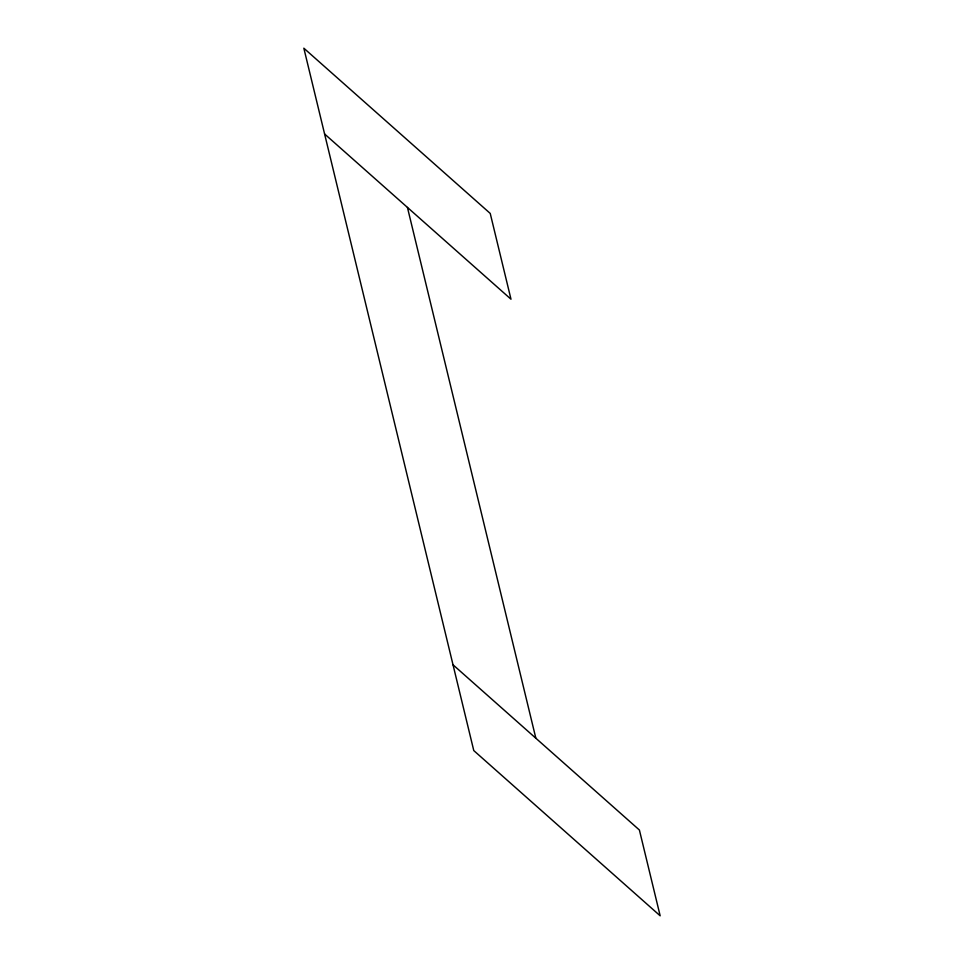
<?xml version="1.0" encoding="UTF-8"?>
<svg xmlns="http://www.w3.org/2000/svg" width="964" height="964" viewBox="0 0 964 964"><rect width="100%" height="100%" fill="white"/><g stroke="black" fill="none" stroke-linecap="round" stroke-linejoin="round"><path stroke-width="1.45" d="M324.603 133.984L510.992 299.214L490.23 213.43L303.841 48.2L473.77 750.57L660.159 915.8L639.397 830.016L453.008 664.786M407.435 207.429L535.851 738.219"/></g></svg>
